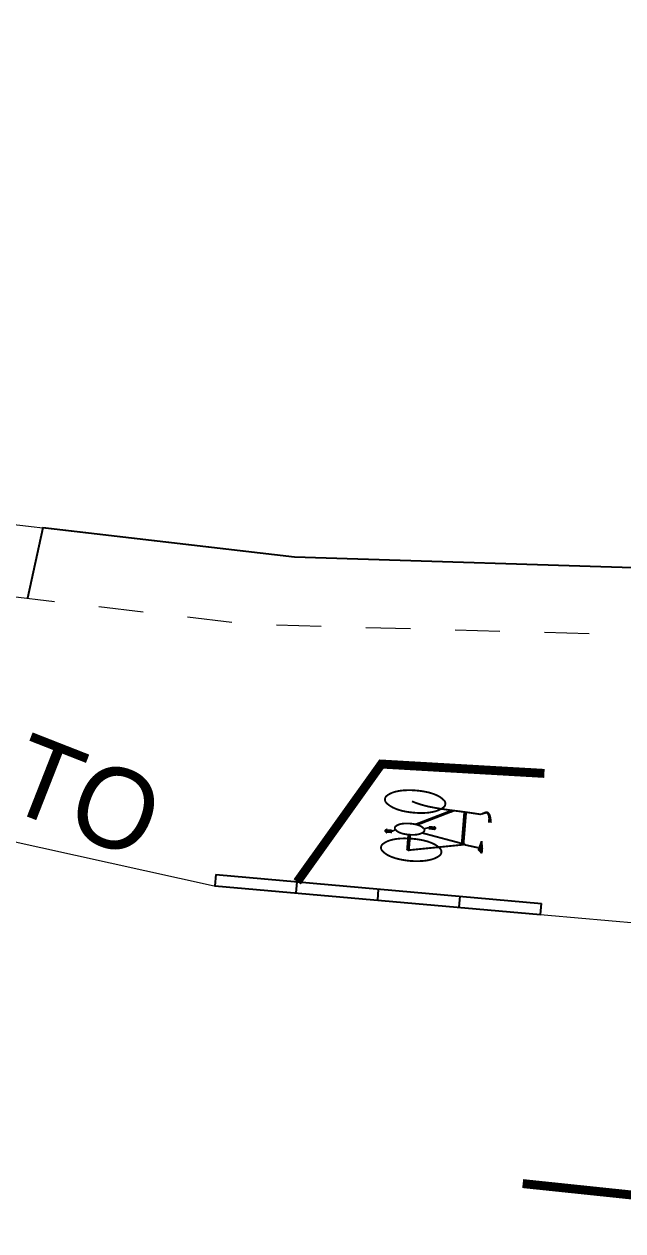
# Model space of a CAD drawing. Extents: x 421500 to 422711, y 436000 to 437000.
# Drawn here: x 421922.7 to 421929.4, y 436550.85 to 436564.36 of the extents above; entities that cross this region are included whole.
import ezdxf
from ezdxf.enums import TextEntityAlignment as Align

# ---------------------------------------------------------------- set-up
doc = ezdxf.new("R2010")
doc.units = 0
doc.linetypes.add('1004', pattern=[6, 4, -2])
doc.linetypes.add('716709-ExBase$0$BLIP', pattern=[1, 0.5, -0.5])
doc.layers.get('0').update_dxf_attribs({"color": 210})
for name, color, linetype, lineweight in [('716709-ExBase$0$LCCFences (Open)', 4, '716709-ExBase$0$EFENCE', 0), ('716709-ExBase$0$LCCPoint Features', 8, 'Continuous', 0), ('716709-ExBase$0$LCCVerges Footpaths and Tracks', 8, '716709-ExBase$0$BLIP', 0), ('716709-ExBase$1$LCCCarriageway Channels', 8, 'Continuous', 0)]:
    doc.layers.add(name, color=color, linetype=linetype, lineweight=lineweight)
for name, color, linetype in [('Lines', 1, 'Continuous'), ('Pr-Edging', 7, 'Continuous'), ('Pr-Kerb', 2, 'Continuous'), ('Pr-KerbEdge', 8, 'Continuous')]:
    doc.layers.add(name, color=color, linetype=linetype)
doc.styles.add('716709-ExBase$0$Style-WORKING', font='WORKING.shx')
doc.linetypes.add('716709-ExBase$0$EFENCE', pattern='A,2,-0.4,[1,fenceline,S=1,R=0,X=0,Y=0],-0.4,2', length=4.8)

# ---------------------------------------------------------------- blocks, each defined once
blk = doc.blocks.new('1057S')
at = {"color": 0}
blk.add_line((-0.063, 0.42), (-0.043, 0.389), dxfattribs=at)
for points in [[(-0.221, 1.098, 0.0208, 0.0219, 0), (-0.226, 1.108, 0.0219, 0.0229, 0), (-0.229, 1.116, 0.0229, 0.0238, 0), (-0.233, 1.123, 0.0238, 0.0245, 0), (-0.236, 1.129, 0.0245, 0.0252, 0), (-0.239, 1.135, 0.0252, 0.0258, 0), (-0.241, 1.14, 0.0258, 0.0263, 0), (-0.243, 1.144, 0.0263, 0.0268, 0), (-0.244, 1.149, 0.0268, 0.0272, 0), (-0.246, 1.153, 0.0272, 0.0277, 0), (-0.246, 1.156, 0.0277, 0.0281, 0), (-0.246, 1.16, 0.0281, 0.0285, 0), (-0.245, 1.164, 0.0285, 0.0289, 0), (-0.244, 1.168, 0.0289, 0.0294, 0), (-0.242, 1.171, 0.0294, 0.0299, 0), (-0.238, 1.175, 0.0299, 0.0305, 0), (-0.234, 1.179, 0.0305, 0.0313, 0), (-0.229, 1.183, 0.0313, 0.0321, 0), (-0.222, 1.188, 0.0321, 0.0331, 0), (-0.213, 1.192, 0.0331, 0.0343, 0), (-0.203, 1.195, 0.0343, 0.0357, 0), (-0.19, 1.199, 0.0357, 0.0374, 0), (-0.175, 1.201, 0.0374, 0.0394, 0), (-0.157, 1.203, 0.0394, 0.0417, 0), (-0.135, 1.203, 0.0417, 0.0417, 0)], [(0.076, 1.129, 0.0208, 0.0625, 0), (0.172, 1.125, 0.0625, 0.0208, 0), (0.215, 1.143, 0.0208, 0.0208, 0)]]:
    blk.add_lwpolyline(points, format="xyseb", dxfattribs=at)
for points, const_width in [([(-0.23, 0.951), (-0.22, 1.097)], 0.0208), ([(0.134, 0.941), (0.155, 1.097)], 0.0208), ([(-0.303, 0.316), (-0.289, 0.362), (-0.277, 0.409), (-0.268, 0.455), (-0.26, 0.501), (-0.255, 0.547), (-0.25, 0.594), (-0.246, 0.64), (-0.243, 0.688), (-0.24, 0.736), (-0.238, 0.783), (-0.236, 0.827), (-0.234, 0.867), (-0.232, 0.901), (-0.231, 0.928), (-0.23, 0.945), (-0.23, 0.951)], 0.0208), ([(0.124, 0.92), (0.124, 0.951)], 0.0125), ([(0.134, 0.92), (0.134, 0.951)], 0.0125), ([(-0.23, 0.92), (0.114, 0.92)], 0.0417), ([(0.041, 0.461), (0.124, 0.92)], 0.0208), ([(0.11, 0.931), (0.125, 0.931)], 0.0208), ([(0.239, 0.357), (0.134, 0.931)], 0.0208), ([(-0.199, 0.701), (-0.23, 0.764)], 0.0333), ([(-0.224, 0.766), (-0.229, 0.778)], 0.0125), ([(-0.209, 0.753), (-0.23, 0.795)], 0.00833), ([(-0.227, 0.778), (-0.228, 0.782)], 0.00833), ([(-0.053, 0.399), (-0.199, 0.701)], 0.0329), ([(-0.053, 0.399), (-0.199, 0.701)], 0.0125), ([(-0.024, 0.528), (-0.023, 0.589)], 0.0417), ([(-0.033, 0.586), (-0.029, 0.591), (-0.025, 0.595), (-0.02, 0.595), (-0.017, 0.592), (-0.014, 0.586)], 0.0125), ([(-0.01, 0.484), (-0.029, 0.54)], 0.0189), ([(-0.063, 0.399), (-0.053, 0.368)], 0.0125), ([(0.072, 0.316), (0.239, 0.316)], 0.0417), ([(0.239, 0.357), (0.249, 0.316)], 0.0208), ([(0.249, 0.316), (0.239, 0.295)], 0.0125), ([(0.031, 0.155), (0.051, 0.118)], 0.0189), ([(0.051, 0.123), (0.051, 0.065)], 0.0417), ([(0.044, 0.065), (0.047, 0.056), (0.053, 0.055), (0.058, 0.061), (0.063, 0.071)], 0.0125)]:
    blk.add_lwpolyline(points, dxfattribs=dict(at, const_width=const_width))
at = {"color": 0, "const_width": 0.0208}
for points in [[(-0.303, 0.691, 0.213749), (-0.343, 0.673, 0.093897), (-0.392, 0.591, 0.050566), (-0.418, 0.49, 0.037992), (-0.428, 0.352, 0.037992), (-0.418, 0.214, 0.050566), (-0.392, 0.113, 0.093897), (-0.343, 0.031, 0.213749), (-0.303, 0.013, 0.213749), (-0.264, 0.031, 0.093897), (-0.215, 0.113, 0.050566), (-0.188, 0.214, 0.037992), (-0.178, 0.352, 0.037992), (-0.188, 0.49, 0.050566), (-0.215, 0.591, 0.093897), (-0.264, 0.673, 0.213749)], [(0.239, 0.691, 0.213749), (0.199, 0.673, 0.093897), (0.15, 0.591, 0.050566), (0.124, 0.49, 0.037992), (0.114, 0.352, 0.037992), (0.124, 0.214, 0.050566), (0.15, 0.113, 0.093897), (0.199, 0.031, 0.213749), (0.239, 0.013, 0.213749), (0.278, 0.031, 0.093897), (0.327, 0.113, 0.050566), (0.353, 0.214, 0.037992), (0.364, 0.352, 0.037992), (0.353, 0.49, 0.050566), (0.327, 0.591, 0.093897), (0.278, 0.673, 0.213749)], [(0.009, 0.482, 0.211848), (-0.01, 0.473, 0.094525), (-0.035, 0.433, 0.051213), (-0.048, 0.384, 0.038544), (-0.053, 0.316, 0.038544), (-0.048, 0.247, 0.051213), (-0.035, 0.198, 0.094525), (-0.01, 0.158, 0.211848), (0.009, 0.149, 0.211848), (0.029, 0.158, 0.094525), (0.054, 0.198, 0.051213), (0.067, 0.247, 0.038544), (0.072, 0.316, 0.038544), (0.067, 0.384, 0.051213), (0.054, 0.433, 0.094525), (0.029, 0.473, 0.211848)]]:
    blk.add_lwpolyline(points, format="xyb", close=True, dxfattribs=at)
at = {"color": 0}
for points in [[(-0.038, 0.587), (-0.038, 0.588), (-0.037, 0.59), (-0.036, 0.591), (-0.036, 0.592), (-0.035, 0.593), (-0.035, 0.594), (-0.034, 0.595), (-0.033, 0.595), (-0.033, 0.596), (-0.032, 0.597), (-0.032, 0.597), (-0.031, 0.598), (-0.03, 0.598), (-0.03, 0.599), (-0.029, 0.599), (-0.029, 0.599), (-0.028, 0.6), (-0.028, 0.6), (-0.027, 0.6), (-0.026, 0.6), (-0.026, 0.601), (-0.025, 0.601), (-0.025, 0.601), (-0.024, 0.601), (-0.023, 0.601), (-0.023, 0.601), (-0.022, 0.601), (-0.021, 0.601), (-0.021, 0.601), (-0.02, 0.601), (-0.02, 0.601), (-0.019, 0.6), (-0.019, 0.6), (-0.018, 0.6), (-0.018, 0.6), (-0.017, 0.599), (-0.017, 0.599), (-0.016, 0.599), (-0.016, 0.598), (-0.016, 0.598), (-0.015, 0.598), (-0.015, 0.597), (-0.014, 0.597), (-0.014, 0.597), (-0.014, 0.596), (-0.013, 0.596), (-0.013, 0.595), (-0.013, 0.595), (-0.012, 0.594), (-0.012, 0.593), (-0.011, 0.593), (-0.011, 0.592), (-0.011, 0.591), (-0.01, 0.59), (-0.01, 0.589), (-0.009, 0.588)], [(0.035, 0.065), (0.036, 0.062), (0.037, 0.06), (0.037, 0.058), (0.038, 0.056), (0.039, 0.054), (0.04, 0.053), (0.041, 0.052), (0.042, 0.051), (0.043, 0.05), (0.044, 0.049), (0.044, 0.048), (0.045, 0.047), (0.046, 0.047), (0.047, 0.046), (0.048, 0.045), (0.048, 0.045), (0.049, 0.045), (0.049, 0.044), (0.05, 0.044), (0.051, 0.044), (0.051, 0.044), (0.052, 0.044), (0.052, 0.044), (0.053, 0.044), (0.053, 0.045), (0.054, 0.045), (0.055, 0.045), (0.056, 0.046), (0.056, 0.047), (0.057, 0.047), (0.058, 0.048), (0.059, 0.049), (0.06, 0.051), (0.061, 0.052), (0.062, 0.054), (0.063, 0.055), (0.064, 0.057), (0.066, 0.06), (0.067, 0.062), (0.068, 0.065)]]:
    blk.add_lwpolyline(points, dxfattribs=at)
for points in [[(-0.039, 0.587), (-0.036, 0.591), (-0.033, 0.596), (-0.029, 0.599)], [(-0.033, 0.596), (-0.029, 0.599), (-0.024, 0.601), (-0.018, 0.601)], [(-0.024, 0.601), (-0.018, 0.601), (-0.015, 0.598), (-0.012, 0.595)], [(-0.015, 0.598), (-0.012, 0.595), (-0.01, 0.591), (-0.009, 0.588)], [(0.035, 0.064), (0.038, 0.056), (0.042, 0.049), (0.049, 0.044)], [(0.042, 0.049), (0.049, 0.044), (0.053, 0.044), (0.058, 0.048)], [(0.053, 0.044), (0.058, 0.048), (0.062, 0.053), (0.064, 0.057)], [(0.062, 0.053), (0.064, 0.057), (0.067, 0.062), (0.067, 0.065)]]:
    blk.add_solid(points, dxfattribs=at)

msp = doc.modelspace()

# ---------------------------------------------------------------- linework, layer by layer
at = {"layer": '716709-ExBase$0$LCCFences (Open)', "flags": 128}
msp.add_lwpolyline([(421888.118, 436573.108), (421896.064, 436568.895), (421905.238, 436564.249), (421913.449, 436560.791), (421917.435, 436559.678), (421921.498, 436558.884), (421925.727, 436558.394), (421929.983, 436558.257), (421933.596, 436558.372), (421937.176, 436558.869), (421941.058, 436560.154), (421944.749, 436561.918), (421947.539, 436563.494), (421950.206, 436565.271), (421951.73, 436566.36), (421953.761, 436567.803), (421957.151, 436569.576), (421960.688, 436571.036), (421965.062, 436572.403), (421969.575, 436573.195), (421973.81, 436573.212), (421978.021, 436572.757), (421984.015, 436571.563), (421988.638, 436569.709), (421992.824, 436568.098), (421997.084, 436567.24), (422001.4, 436566.736), (422006.407, 436566.599), (422009.629, 436566.829), (422012.805, 436567.42), (422016.022, 436568.556), (422019.039, 436570.148), (422023.957, 436573.829)], dxfattribs=at)
msp.add_lwpolyline([(421888.118, 436573.108), (421896.064, 436568.895), (421905.238, 436564.249), (421913.449, 436560.791), (421917.435, 436559.678), (421921.498, 436558.884), (421925.727, 436558.394), (421929.983, 436558.257), (421933.596, 436558.372), (421937.176, 436558.869), (421941.058, 436560.154), (421944.749, 436561.918), (421947.539, 436563.494), (421950.206, 436565.271), (421951.73, 436566.36), (421953.761, 436567.803), (421957.151, 436569.576), (421960.688, 436571.036), (421965.062, 436572.403), (421969.575, 436573.195), (421973.81, 436573.212), (421978.021, 436572.757), (421984.015, 436571.563), (421988.638, 436569.709), (421992.824, 436568.098), (421997.084, 436567.24), (422001.4, 436566.736), (422006.407, 436566.599), (422009.629, 436566.829), (422012.805, 436567.42), (422016.022, 436568.556), (422019.039, 436570.148), (422023.957, 436573.829)], dxfattribs=at)
at = {"layer": '716709-ExBase$0$LCCVerges Footpaths and Tracks', "flags": 128}
msp.add_lwpolyline([(421887.81, 436572.802), (421895.659, 436568.37), (421904.532, 436563.891), (421913.21, 436560.238), (421917.114, 436558.993), (421921.118, 436558.122), (421925.214, 436557.643), (421929.336, 436557.528), (421933.249, 436557.66), (421937.123, 436558.224), (421941.09, 436559.551), (421944.859, 436561.365), (421947.678, 436562.989), (421950.364, 436564.823), (421951.906, 436565.917), (421954.296, 436567.361), (421957.671, 436569.224), (421961.24, 436570.678), (421965.295, 436571.752), (421969.448, 436572.341), (421973.657, 436572.534), (421977.858, 436572.212), (421980.757, 436571.625), (421983.588, 436570.763), (421988.318, 436569.212), (421992.626, 436567.905), (421996.873, 436566.925), (422001.192, 436566.34), (422006.362, 436566.163), (422010.646, 436566.102), (422014.999, 436566.665), (422019.253, 436567.746), (422023.953, 436569.579), (422028.491, 436571.783), (422037.468, 436576.625), (422045.334, 436581.584), (422049.782, 436584.718), (422056.809, 436589.315), (422060.703, 436592.131), (422061.807, 436591.214), (422062.302, 436589.867)], dxfattribs=at)
msp.add_lwpolyline([(421887.81, 436572.802), (421895.659, 436568.37), (421904.532, 436563.891), (421913.21, 436560.238), (421917.114, 436558.993), (421921.118, 436558.122), (421925.214, 436557.643), (421929.336, 436557.528), (421933.249, 436557.66), (421937.123, 436558.224), (421941.09, 436559.551), (421944.859, 436561.365), (421947.678, 436562.989), (421950.364, 436564.823), (421951.906, 436565.917), (421954.296, 436567.361), (421957.671, 436569.224), (421961.24, 436570.678), (421965.295, 436571.752), (421969.448, 436572.341), (421973.657, 436572.534), (421977.858, 436572.212), (421980.757, 436571.625), (421983.588, 436570.763), (421988.318, 436569.212), (421992.626, 436567.905), (421996.873, 436566.925), (422001.192, 436566.34), (422006.362, 436566.163), (422010.646, 436566.102), (422014.999, 436566.665), (422019.253, 436567.746), (422023.953, 436569.579), (422028.491, 436571.783), (422037.468, 436576.625), (422045.334, 436581.584), (422049.782, 436584.718), (422056.809, 436589.315), (422060.703, 436592.131), (422061.807, 436591.214), (422062.302, 436589.867)], dxfattribs=at)
at = {"layer": '716709-ExBase$1$LCCCarriageway Channels', "flags": 128}
msp.add_lwpolyline([(421903.529, 436562.688), (421912.262, 436558.745), (421920.167, 436555.742), (421924.827, 436554.712), (421929.58, 436554.292), (421933.678, 436554.549), (421937.717, 436555.288), (421941.83, 436556.518), (421945.778, 436558.207), (421949.015, 436560.007), (421952.063, 436562.112), (421953.276, 436563.017), (421955.26, 436564.377), (421958.621, 436566.311), (421962.193, 436567.821), (421965.95, 436568.891), (421969.81, 436569.489), (421973.087, 436569.619), (421976.36, 436569.412), (421979.321, 436568.932), (421982.224, 436568.177)], dxfattribs=at)
msp.add_lwpolyline([(421903.529, 436562.688), (421912.262, 436558.745), (421920.167, 436555.742), (421924.827, 436554.712), (421929.58, 436554.292), (421933.678, 436554.549), (421937.717, 436555.288), (421941.83, 436556.518), (421945.778, 436558.207), (421949.015, 436560.007), (421952.063, 436562.112), (421953.276, 436563.017), (421955.26, 436564.377), (421958.621, 436566.311), (421962.193, 436567.821), (421965.95, 436568.891), (421969.81, 436569.489), (421973.087, 436569.619), (421976.36, 436569.412), (421979.321, 436568.932), (421982.224, 436568.177)], dxfattribs=at)
msp.add_lwpolyline([(421903.529, 436562.688), (421912.262, 436558.745), (421920.167, 436555.742), (421924.827, 436554.712), (421929.58, 436554.292), (421933.678, 436554.549), (421937.717, 436555.288), (421941.83, 436556.518), (421945.778, 436558.207), (421949.015, 436560.007), (421952.063, 436562.112), (421953.276, 436563.017), (421955.26, 436564.377), (421958.621, 436566.311), (421962.193, 436567.821), (421965.95, 436568.891), (421969.81, 436569.489), (421973.087, 436569.619), (421976.36, 436569.412), (421979.321, 436568.932), (421982.224, 436568.177)], dxfattribs=at)
at = {"layer": 'Lines', "linetype": '1004', "const_width": 0.1, "flags": 128}
msp.add_lwpolyline([(421928.281, 436551.375), (421931.296, 436551.059, 0.209509), (421954.242, 436558.374, -0.110805), (421964.842, 436564.178, -0.110805)], format="xyb", dxfattribs=at)
msp.add_lwpolyline([(421925.757, 436554.755), (421926.7, 436556.075), (421928.524, 436555.97)], dxfattribs=at)
at = {"layer": 'Pr-Edging', "flags": 128}
msp.add_lwpolyline([(421992.824, 436568.098), (421988.638, 436569.709), (421984.015, 436571.563), (421978.021, 436572.757), (421973.81, 436573.212), (421969.575, 436573.195), (421965.062, 436572.403), (421960.688, 436571.036), (421957.151, 436569.576), (421953.761, 436567.803), (421951.73, 436566.36), (421950.206, 436565.271), (421947.539, 436563.494), (421944.749, 436561.918), (421941.058, 436560.154), (421937.176, 436558.869), (421933.596, 436558.372), (421929.983, 436558.257), (421925.727, 436558.394), (421922.911, 436558.72), (421922.737, 436557.933)], dxfattribs=at)
at = {"layer": 'Pr-Kerb', "flags": 128}
msp.add_lwpolyline([(421924.835, 436554.711), (421928.48, 436554.389)], dxfattribs=at)
at = {"layer": 'Pr-KerbEdge'}
for p, q in [((421924.846, 436554.836), (421924.835, 436554.711)), ((421925.746, 436554.631), (421925.757, 436554.755)), ((421926.658, 436554.55), (421926.669, 436554.675)), ((421927.569, 436554.47), (421927.58, 436554.594)), ((421928.48, 436554.389), (421928.491, 436554.514))]:
    msp.add_line(p, q, dxfattribs=at)
at = {"layer": 'Pr-KerbEdge', "flags": 128}
msp.add_lwpolyline([(421924.846, 436554.836), (421928.491, 436554.514)], dxfattribs=at)

# ---------------------------------------------------------------- block references
at = {"layer": 'Lines', "rotation": 265.3276552642182}
msp.add_blockref('1057S', (421926.702, 436555.381), dxfattribs=at)

# ---------------------------------------------------------------- texts
at = {"layer": '716709-ExBase$0$LCCPoint Features', "style": '716709-ExBase$0$Style-WORKING'}
msp.add_text('TO', height=0.9, rotation=338.5808, dxfattribs=at).set_placement((421922.771, 436556.439), align=Align.TOP_LEFT)
msp.add_text('TO', height=0.9, rotation=338.5808, dxfattribs=at).set_placement((421922.771, 436556.439), align=Align.TOP_LEFT)

doc.saveas('drawing.dxf')
